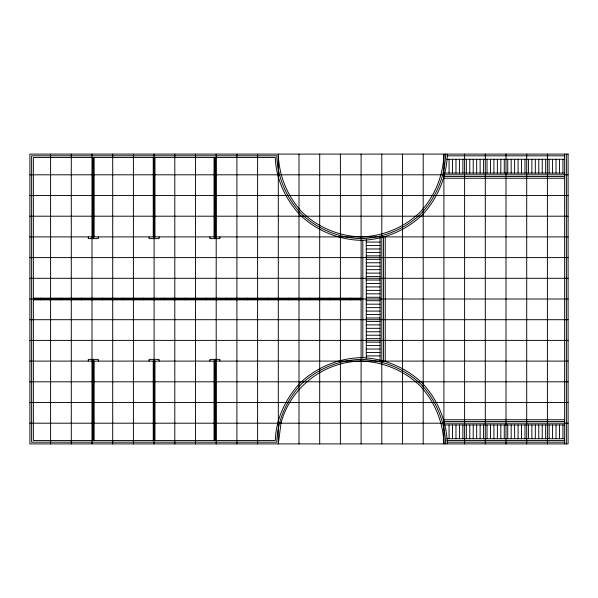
<?xml version="1.0" encoding="UTF-8"?>
<svg xmlns="http://www.w3.org/2000/svg" width="598" height="598" viewBox="0 0 598 598"><rect width="100%" height="100%" fill="white"/><g stroke="black" fill="none" stroke-linecap="round" stroke-linejoin="round"><path stroke-width="0.9" d="M445.622 154.097C444.979 176.403 436.181 197.646 420.865 213.867C404.644 229.184 383.4 237.982 361.102 238.624C338.797 237.982 317.553 229.184 301.332 213.867C286.569 198.043 277.435 177.561 276.799 155.824L31.627 155.824L31.627 442.176L276.799 442.176C277.435 420.439 286.569 399.957 301.332 384.133C317.553 368.817 338.797 360.018 361.102 359.376C383.4 360.018 404.644 368.817 420.865 384.133C436.181 400.354 444.979 421.597 445.622 443.903M447.349 154.097C446.691 176.859 437.714 198.536 422.091 215.086C405.534 230.716 383.856 239.693 361.102 240.351C338.348 239.693 316.671 230.716 300.114 215.086C285.575 199.321 275.962 179.176 275.304 157.551L33.353 157.551L33.353 440.449L275.304 440.449C275.962 418.824 285.575 398.679 300.114 382.914C316.671 367.284 338.348 358.307 361.102 357.649C383.856 358.307 405.534 367.284 422.091 382.914C437.714 399.464 446.691 421.142 447.349 443.903M447.125 155.824L564.647 155.824M446.669 159.277L564.647 159.277M444.852 173.076L564.647 173.076M29.9 174.803L568.1 174.803M444.366 176.522L564.647 176.522M443.656 178.249L564.647 178.249M29.9 195.501L568.1 195.501M29.9 216.199L568.1 216.199M29.9 236.898L568.1 236.898M366.275 242.078L380.074 242.078M366.275 245.524L380.074 245.524M366.275 248.977L380.074 248.977M366.275 252.423L380.074 252.423M366.275 255.877L380.074 255.877M29.9 257.603L568.1 257.603M366.275 259.323L380.074 259.323M366.275 262.776L380.074 262.776M366.275 266.222L380.074 266.222M366.275 269.676L380.074 269.676M366.275 273.122L380.074 273.122M366.275 276.575L380.074 276.575M29.9 278.302L568.1 278.302M366.275 280.028L380.074 280.028M366.275 283.474L380.074 283.474M366.275 286.928L380.074 286.928M366.275 290.374L380.074 290.374M366.275 293.827L380.074 293.827M366.275 297.273L380.074 297.273M33.353 298.14L361.102 298.14M29.9 299L568.1 299M33.353 299.86L361.102 299.86M366.275 300.727L380.074 300.727M366.275 304.173L380.074 304.173M366.275 307.626L380.074 307.626M366.275 311.072L380.074 311.072M366.275 314.526L380.074 314.526M366.275 317.972L380.074 317.972M29.9 319.698L568.1 319.698M366.275 321.425L380.074 321.425M366.275 324.878L380.074 324.878M366.275 328.324L380.074 328.324M366.275 331.778L380.074 331.778M366.275 335.224L380.074 335.224M366.275 338.677L380.074 338.677M29.9 340.397L568.1 340.397M366.275 342.123L380.074 342.123M366.275 345.577L380.074 345.577M366.275 349.023L380.074 349.023M366.275 352.476L380.074 352.476M366.275 355.922L380.074 355.922M29.9 361.102L568.1 361.102M29.9 381.801L568.1 381.801M29.9 402.499L568.1 402.499M443.656 419.751L564.647 419.751M444.366 421.478L564.647 421.478M29.9 423.197L568.1 423.197M444.852 424.924L564.647 424.924M446.669 438.723L564.647 438.723M446.893 440.449L564.647 440.449M447.125 442.176L564.647 442.176M566.373 154.097L566.373 443.903M564.647 154.097L564.647 443.903M562.927 159.277L562.927 173.076M562.927 424.924L562.927 438.723M559.474 159.277L559.474 173.076M559.474 424.924L559.474 438.723M556.028 159.277L556.028 173.076M556.028 424.924L556.028 438.723M552.574 159.277L552.574 173.076M552.574 424.924L552.574 438.723M549.128 159.277L549.128 173.076M549.128 424.924L549.128 438.723M547.402 154.097L547.402 443.903M545.675 159.277L545.675 173.076M545.675 424.924L545.675 438.723M542.222 159.277L542.222 173.076M542.222 424.924L542.222 438.723M538.776 159.277L538.776 173.076M538.776 424.924L538.776 438.723M535.322 159.277L535.322 173.076M535.322 424.924L535.322 438.723M531.876 159.277L531.876 173.076M531.876 424.924L531.876 438.723M528.423 159.277L528.423 173.076M528.423 424.924L528.423 438.723M526.703 154.097L526.703 443.903M524.977 159.277L524.977 173.076M524.977 424.924L524.977 438.723M521.523 159.277L521.523 173.076M521.523 424.924L521.523 438.723M518.077 159.277L518.077 173.076M518.077 424.924L518.077 438.723M514.624 159.277L514.624 173.076M514.624 424.924L514.624 438.723M511.178 159.277L511.178 173.076M511.178 424.924L511.178 438.723M507.724 159.277L507.724 173.076M507.724 424.924L507.724 438.723M505.998 154.097L505.998 443.903M504.278 159.277L504.278 173.076M504.278 424.924L504.278 438.723M500.825 159.277L500.825 173.076M500.825 424.924L500.825 438.723M497.372 159.277L497.372 173.076M497.372 424.924L497.372 438.723M493.926 159.277L493.926 173.076M493.926 424.924L493.926 438.723M490.472 159.277L490.472 173.076M490.472 424.924L490.472 438.723M487.026 159.277L487.026 173.076M487.026 424.924L487.026 438.723M485.299 154.097L485.299 443.903M483.573 159.277L483.573 173.076M483.573 424.924L483.573 438.723M480.127 159.277L480.127 173.076M480.127 424.924L480.127 438.723M476.673 159.277L476.673 173.076M476.673 424.924L476.673 438.723M473.227 159.277L473.227 173.076M473.227 424.924L473.227 438.723M469.774 159.277L469.774 173.076M469.774 424.924L469.774 438.723M466.328 159.277L466.328 173.076M466.328 424.924L466.328 438.723M464.601 154.097L464.601 443.903M462.874 159.277L462.874 173.076M462.874 424.924L462.874 438.723M459.428 159.277L459.428 173.076M459.428 424.924L459.428 438.723M455.975 159.277L455.975 173.076M455.975 424.924L455.975 438.723M452.522 159.277L452.522 173.076M452.522 424.924L452.522 438.723M449.076 159.277L449.076 173.076M449.076 424.924L449.076 438.723M423.197 154.097L423.197 443.903M402.499 154.097L402.499 443.903M385.247 236.651L385.247 361.349M383.527 237.369L383.527 360.631M381.801 154.097L381.801 443.903M380.074 237.855L380.074 360.146M366.275 239.671L366.275 358.329M362.822 240.119L362.822 357.881M361.102 154.097L361.102 443.903M350.749 298.14L350.749 299.86M340.397 154.097L340.397 443.903M330.051 298.14L330.051 299.86M319.698 154.097L319.698 443.903M309.353 298.14L309.353 299.86M299 154.097L299 443.903M288.647 298.14L288.647 299.86M267.949 298.14L267.949 299.86M257.603 154.097L257.603 443.903M247.251 298.14L247.251 299.86M236.898 154.097L236.898 443.903M226.552 298.14L226.552 299.86M219.907 236.898L219.907 238.624L209.905 238.624L209.905 236.898M219.907 361.102L219.907 359.376L209.905 359.376L209.905 361.102M216.199 154.097L216.199 443.903M215.766 157.551L215.766 236.898M215.766 361.102L215.766 440.449M214.906 157.551L214.906 238.624M214.906 359.376L214.906 440.449M214.047 157.551L214.047 236.898M214.047 361.102L214.047 440.449M205.847 298.14L205.847 299.86M195.501 154.097L195.501 443.903M185.148 298.14L185.148 299.86M174.803 154.097L174.803 443.903M164.45 298.14L164.45 299.86M159.105 236.898L159.105 238.624L149.096 238.624L149.096 236.898M159.105 361.102L159.105 359.376L149.096 359.376L149.096 361.102M154.964 157.551L154.964 236.898M154.964 361.102L154.964 440.449M154.097 154.097L154.097 443.903M153.238 157.551L153.238 236.898M153.238 361.102L153.238 440.449M143.752 298.14L143.752 299.86M133.399 154.097L133.399 443.903M123.053 298.14L123.053 299.86M112.701 154.097L112.701 443.903M102.348 298.14L102.348 299.86M98.296 236.898L98.296 238.624L88.295 238.624L88.295 236.898M98.296 361.102L98.296 359.376L88.295 359.376L88.295 361.102M94.155 157.551L94.155 236.898M94.155 361.102L94.155 440.449M93.295 157.551L93.295 238.624M93.295 359.376L93.295 440.449M92.428 157.551L92.428 236.898M92.428 361.102L92.428 440.449M92.002 154.097L92.002 443.903M81.649 298.14L81.649 299.86M71.297 154.097L71.297 443.903M60.951 298.14L60.951 299.86M50.598 154.097L50.598 443.903M40.253 298.14L40.253 299.86M281.12 422.472L278.302 443.903L278.302 154.097C278.93 175.947 287.548 196.757 302.551 212.649C318.442 227.651 339.253 236.27 361.102 236.898C382.944 236.27 403.755 227.651 419.647 212.649C434.649 196.757 443.268 175.947 443.903 154.097L443.903 443.903C443.268 422.053 434.649 401.243 419.647 385.351C403.755 370.349 382.944 361.73 361.102 361.102C323.929 361.663 291.286 386.712 281.12 422.472M568.1 154.097L29.9 154.097L29.9 443.903L568.1 443.903L568.1 154.097"/></g></svg>
